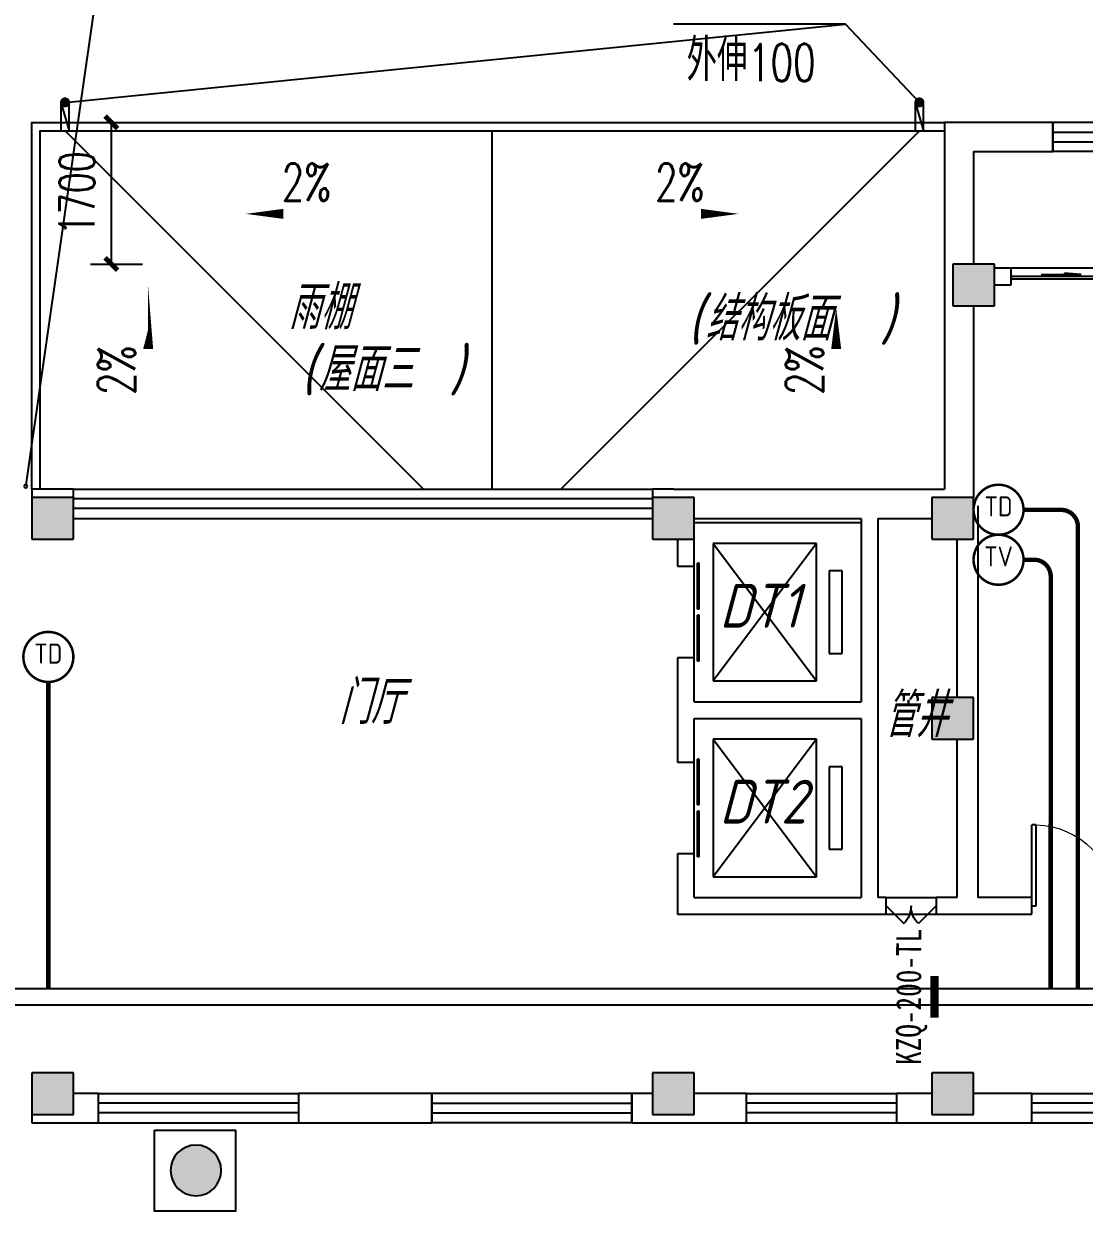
# Model space of a CAD drawing. Extents: x 0 to 2972856, y -1269770 to 0.
# Drawn here: x 2723361 to 2736084, y -1025618 to -1011373 of the extents above; entities that cross this region are included whole.
import ezdxf
from ezdxf.enums import TextEntityAlignment as Align

# ---------------------------------------------------------------- set-up
doc = ezdxf.new("R2010")
doc.units = 0
doc.header["$LTSCALE"] = 1000
doc.header["$PDSIZE"] = 50
for name, color, linetype in [('1-建筑底图', 8, 'Continuous'), ('CABLETRAY_PDS', 4, 'Continuous'), ('EQUIP-通讯', 3, 'Continuous'), ('WIRE-综合布线', 4, 'Continuous'), ('抗震支吊架', 2, 'Continuous'), ('防火分区', 255, 'Continuous')]:
    doc.layers.add(name, color=color, linetype=linetype)
doc.styles.add('_TCH_DIM', font='SIMPLEX', dxfattribs={"bigfont": 'GBCBIG'})
doc.styles.add('_TEL_ATTDEF', font='GBENOR', dxfattribs={"width": 0.8, "height": 3, "bigfont": 'GBCBIG'})
doc.styles.add('_TEL_DIM', font='SIMPLEX', dxfattribs={"width": 0.8, "height": 3.5, "bigfont": 'HZTXT'})
doc.styles.add('A_DIM_T3', font='SIMPLEX', dxfattribs={"width": 0.7, "bigfont": 'HZ'})
doc.styles.add('kzcad', font='', dxfattribs={"width": 0.8})
doc.styles.get("Standard").update_dxf_attribs({"font": 'gbeitc.shx', "bigfont": 'gbcbig.shx'})
doc.styles.get('kzcad').set_extended_font_data('SimSun')
doc.linetypes.add('JIEDI', pattern='A,1.25,-0.25,0.25,-0.25,0.625,["/",Standard,S=0.6,R=0,X=0,Y=-0.3],0.625,-0.25,0.25,-0.25', length=4)
doc.dimstyles.new('_TCH_ARCH&&150', dxfattribs={"dimtxt": 420, "dimasz": 150, "dimexe": 375, "dimexo": 450, "dimgap": 202.5, "dimtad": 1, "dimdec": 0, "dimzin": 0, "dimdsep": 46, "dimtxsty": 'A_DIM_T3', "dimblk": 'ARCHTICK', "dimcen": 0.09, "dimclrt": 7, "dimazin": 2, "dimtfac": 1, "dimtdec": 0, "dimtix": 1, "dimtmove": 2, "dimatfit": 3, "dimfxl": 150, "dimtolj": 1, "dimtzin": 0, "dimarcsym": 0})

# ---------------------------------------------------------------- blocks, each defined once
blk = doc.blocks.new('$equip$00003204')
at = {"const_width": 0.05}
blk.add_lwpolyline([(0, 0.5, -1), (0, -0.5, -1), (0, 0.5, 0.02188399138537169)], format="xyb", dxfattribs=at)
blk.add_circle((0, 0), 0.5)
for p in [(0, 0.5), (-0.5, 0), (0.5, 0), (0, -0.5)]:
    blk.add_point(p)
at = {"color": 7, "style": '_TEL_ATTDEF'}
blk.add_attdef('$TEXT$', text='', height=0.4, dxfattribs=at).set_placement((0, 0), align=Align.MIDDLE_CENTER)
at = {"color": 7, "style": '_TEL_DIM', "flags": 1}
for tag in ['REMARK', 'A']:
    blk.add_attdef(tag, text='', height=2e-05, dxfattribs=at).set_placement((0, 0), align=Align.MIDDLE_CENTER)
blk = doc.blocks.new('$equip$00003209')
at = {"const_width": 0.05}
blk.add_lwpolyline([(0, 0.5, -1), (0, -0.5, -1), (0, 0.5, 0.02188399138537169)], format="xyb", dxfattribs=at)
blk.add_circle((0, 0), 0.5)
for p in [(0, 0.5), (-0.5, 0), (0.5, 0), (0, -0.5)]:
    blk.add_point(p)
at = {"color": 7, "style": '_TEL_ATTDEF'}
blk.add_attdef('$TEXT$', text='', height=0.4, dxfattribs=at).set_placement((0, 0), align=Align.MIDDLE_CENTER)
at = {"color": 7, "style": '_TEL_DIM', "flags": 1}
for tag in ['REMARK', 'A']:
    blk.add_attdef(tag, text='', height=2e-05, dxfattribs=at).set_placement((0, 0), align=Align.MIDDLE_CENTER)
blk = doc.blocks.new('A$C2CDD3BEF')
at = {"layer": '防火分区'}
h = blk.add_hatch(color=6, dxfattribs=at)
h.dxf.hatch_style = 1
edge = h.paths.add_edge_path()
edge.add_arc((460.1206844476983, 446.4438558759866), 282.1863435544074, 0, 360)
at = {"layer": '防火分区', "color": 6}
blk.add_lwpolyline([(-0.002592452801764011, -0.004028869676403701), (899.9974075471982, -0.004028869676403701), (899.9974075471982, 899.9959711303236), (-0.002592452801764011, 899.9959711303236)], close=True, dxfattribs=at)
blk.add_circle((460.1206844476983, 446.4438558759866), 282.1863435544074, dxfattribs=at)
blk = doc.blocks.new('_ArchTick')
at = {"color": 0, "linetype": 'ByBlock', "const_width": 0.4}
blk.add_lwpolyline([(-0.5, -0.5), (0.5, 0.5)], dxfattribs=at)
blk = doc.blocks.new('*D720')
at = {"layer": '1-建筑底图', "color": 0, "lineweight": -2, "transparency": 16777216}
for p, q in [((48705.95872042328, 77399.99999986519), (49331.01972499071, 77399.99999986519)), ((48956.01972499071, 75699.99999998126), (48956.01972499071, 77399.99999986519)), ((48705.95872042235, 75699.99999998126), (49331.01972499071, 75699.99999998126))]:
    blk.add_line(p, q, dxfattribs=at)
at = {"layer": 'Defpoints', "color": 0, "transparency": 16777216}
for p in [(48255.95872042328, 77399.99999986519), (48956.01972499071, 77399.99999986519), (48255.95872042235, 75699.99999998126)]:
    blk.add_point(p, dxfattribs=at)
at = {"layer": '1-建筑底图', "color": 0, "lineweight": -2, "transparency": 16777216, "xscale": 150, "yscale": 150, "zscale": 150}
for p, rotation in [((48956.01972499071, 77399.99999986519), 90), ((48956.01972499071, 75699.99999998126), 270)]:
    blk.add_blockref('_ArchTick', p, dxfattribs=dict(at, rotation=rotation))
at = {"layer": '1-建筑底图', "color": 7, "transparency": 16777216, "insert": (48543.5197249907, 76549.99999992324), "char_height": 420, "attachment_point": 5, "rotation": 90, "style": 'A_DIM_T3'}
blk.add_mtext('\\A1;1700', dxfattribs=at)
blk = doc.blocks.new('$WINLIB2D$00000001')
at = {"color": 0}
for points in [[(-0.4999999999999964, 0.5000000000000142), (-0.4999999999999964, -0.4999999999999858)], [(-0.4999999999999964, 0.5000000000000142), (0.5000000000000036, 0.5000000000000142)], [(0.5000000000000036, -0.4999999999999858), (0.5000000000000036, 0.5000000000000142)], [(0.5000000000000036, 0.1666666666666714), (-0.4999999999999964, 0.1666666666666714)], [(0.5000000000000036, -0.1666666666666572), (-0.4999999999999964, -0.1666666666666572)], [(-0.4999999999999964, -0.4999999999999858), (0.5000000000000036, -0.4999999999999858)]]:
    blk.add_lwpolyline(points, dxfattribs=at)
blk = doc.blocks.new('$DorLib2D$00000131')
at = {"color": 0, "linetype": 'Continuous'}
for p, q in [((0.1499999999996362, 0.125), (0.231949047280068, 0.1972603196398666)), ((0.231949047280068, 0.1972603196398666), (0.231949047280068, 0.125)), ((-0.5, 0.125), (-0.5, 0)), ((0.01924398772280256, 0.125), (-0.5, 0.125)), ((0.01924398772280256, 0), (0.01924398772280256, 0.125)), ((0.3500000000003638, 0.125), (0.1499999999996362, 0.125)), ((-0.5, 0), (0.01924398772280256, 0)), ((-0.02399022376448556, 0), (0.5, 0)), ((-0.02399022376448556, -0.125), (-0.02399022376448556, 0)), ((0.5, 0), (0.5, -0.125)), ((-0.3500000000003638, -0.125), (-0.1499999999996362, -0.125)), ((-0.231949047280068, -0.1972603196398666), (-0.231949047280068, -0.125)), ((-0.1499999999996362, -0.125), (-0.231949047280068, -0.1972603196398666)), ((0.5, -0.125), (-0.02399022376448556, -0.125))]:
    blk.add_line(p, q, dxfattribs=at)
blk = doc.blocks.new('$DorLib2D$00000116')
at = {"color": 0}
for p, q in [((-0.4999999999999929, 7.105427357601002e-15), (-0.146446609406766, 0.353553390593234)), ((0.5000000000000071, 7.105427357601002e-15), (0.1464466094067731, 0.353553390593234))]:
    blk.add_line(p, q, dxfattribs=at)
for centre, radius, start, end in [((-0.4999999999984652, 4.831690603168681e-13), 0.4999999999984674, 0, 45), ((0.4999999999977511, 9.059419880941277e-13), 0.4999999999976598, 135, 180)]:
    blk.add_arc(centre, radius, start, end, dxfattribs=at)
blk = doc.blocks.new('$DORLIB2D$00000127')
at = {"color": 0}
for points in [[(-0.5333333333328483, 0.7948983154366971), (-0.5333333333328483, 0.690405644187237)], [(-0.03333333333284827, 0.7948983154366971), (-0.5333333333328483, 0.7948983154366971)], [(-0.03333333333284827, 0.7948983154366971), (-0.03333333333284827, 0.690405644187237)], [(0.5333333333328483, 0.7948983154366971), (0.03333333333284827, 0.7948983154366971)], [(0.03333333333284827, 0.7948983154366971), (0.03333333333284827, 0.690405644187237)], [(0.5333333333328483, 0.7948983154366971), (0.5333333333328483, 0.690405644187237)], [(-0.03333333333284827, 0.690405644187237), (-0.5333333333328483, 0.690405644187237)], [(0.5333333333328483, 0.690405644187237), (0.03333333333284827, 0.690405644187237)], [(0.5, 0.4999999999999858), (-0.5, 0.4999999999999858)]]:
    blk.add_lwpolyline(points, dxfattribs=at)
blk = doc.blocks.new('$DorLib2D$00000001')
for p, q in [((0.45, 0.9750000000000001), (0.5000000000000002, 0.9750000000000001)), ((0.45, 0), (0.45, 0.9750000000000001)), ((0.5, 0), (0.5, 0.9750000000000001)), ((0.5, 0), (0.45, 0))]:
    blk.add_line(p, q)
at = {"lineweight": 13}
blk.add_arc((0.475, 0), 0.975, 91.4692835813538, 180, dxfattribs=at)
blk = doc.blocks.new('1-二层建筑底图')
at = {"layer": '1-建筑底图'}
for points in [[(59049.99999999953, 75699.99999998114), (59049.99999999953, 75199.99999998114), (59549.99999999953, 75199.99999998114), (59549.99999999953, 75699.99999998114)], [(47999.99999999814, 72899.99999997579), (47999.99999999814, 72399.99999997579), (48499.99999999814, 72399.99999997579), (48499.99999999814, 72899.99999997579)], [(55449.99999999953, 72899.99999997579), (55449.99999999953, 72399.99999997579), (55949.99999999953, 72399.99999997579), (55949.99999999953, 72899.99999997579)], [(58799.99999999953, 72899.99999997579), (58799.99999999953, 72399.99999997579), (59299.99999999953, 72399.99999997579), (59299.99999999953, 72899.99999997579)], [(58799.99999999953, 70499.99999997625), (58799.99999999953, 69999.99999997625), (59299.99999999953, 69999.99999997625), (59299.99999999953, 70499.99999997625)], [(47999.99999999814, 65999.99999998114), (47999.99999999814, 65499.99999998114), (48499.99999999814, 65499.99999998114), (48499.99999999814, 65999.99999998114)], [(55449.99999999953, 65999.99999998114), (55449.99999999953, 65499.99999998114), (55949.99999999953, 65499.99999998114), (55949.99999999953, 65999.99999998114)], [(58799.99999999953, 65999.99999998114), (58799.99999999953, 65499.99999998114), (59299.99999999953, 65499.99999998114), (59299.99999999953, 65999.99999998114)]]:
    blk.add_hatch(color=256, dxfattribs=at).paths.add_polyline_path(points)
at = {"layer": '1-建筑底图', "color": 0}
blk.add_line((47932.50448881462, 73053.97139553446), (48833.71559805842, 79339.3695498954), dxfattribs=at)
at = {"layer": '1-建筑底图'}
for p, q in [((48400.00677681388, 77639.9999997979), (57764.49806877878, 78576.99006068974)), ((57764.49806877878, 78576.99006068974), (55700.00339739304, 78576.99006068974)), ((58650.00702336337, 77639.99999979301), (57764.49806877878, 78576.99006068974)), ((60249.99999999581, 77399.99999997369), (58950.00000002747, 77399.99999997648)), ((58950.00000002747, 77399.99999997648), (58950.00000002515, 75449.99999998114)), ((60249.99999999581, 77049.99999997823), (60249.99999999581, 77399.99999997369)), ((52699.99999997905, 72999.9999999787), (48400.0000000922, 77299.99999986531)), ((54350.00000016158, 72999.9999999787), (58650.00000004843, 77299.99999986531)), ((59300.00000001909, 77049.99999997835), (60249.99999999581, 77049.99999997823)), ((59300.00000001909, 77049.99999997835), (59300.00000001863, 75699.99999996857)), ((59049.99999999953, 75699.99999998114), (59049.99999999953, 75199.99999998114)), ((59549.99999999953, 75699.99999998114), (59049.99999999953, 75699.99999998114)), ((59549.99999999953, 75199.99999998114), (59549.99999999953, 75699.99999998114)), ((59749.99999998184, 75649.99999997765), (59549.99999999348, 75649.99999996799)), ((59749.99999998184, 75449.99999997753), (59749.99999998184, 75649.99999997765)), ((62149.99999999022, 75649.999999978), (59749.99999999022, 75649.999999978)), ((58950.00000002515, 75449.99999998114), (58950.00000002515, 72999.99999997613)), ((59549.99999999348, 75449.99999998114), (59749.99999998184, 75449.99999997753)), ((59049.99999999953, 75199.99999998114), (59549.99999999953, 75199.99999998114)), ((59300.00000002654, 75199.99999999907), (59300.00000002561, 72899.99999996857)), ((48499.99999999581, 72999.99999997928), (47999.99999999814, 72999.99999997881)), ((47999.99999999814, 72999.99999997881), (47999.99999998463, 72899.99999999907)), ((48499.9999999837, 72899.99999999907), (48499.99999999581, 72999.99999997928)), ((55699.99999999953, 72999.9999999787), (55449.99999999581, 72999.99999997916)), ((55449.99999999581, 72999.99999997916), (55450.00000002841, 72899.99999996857)), ((55699.99999999953, 72999.9999999787), (58049.99999999022, 72999.99999997858)), ((58049.99999999022, 72999.99999997858), (58950.00000002515, 72999.99999997613)), ((47999.99999999814, 72899.99999997579), (47999.99999999814, 72399.99999997579)), ((48499.99999999814, 72899.99999997579), (47999.99999999814, 72899.99999997579)), ((48499.99999999814, 72399.99999997579), (48499.99999999814, 72899.99999997579)), ((55449.99999999953, 72899.99999997579), (55449.99999999953, 72399.99999997579)), ((55949.99999999953, 72899.99999997579), (55449.99999999953, 72899.99999997579)), ((55949.99999999953, 72399.99999997579), (55949.99999999953, 72899.99999997579)), ((58799.99999999953, 72899.99999997579), (58799.99999999953, 72399.99999997579)), ((59299.99999999953, 72899.99999997579), (58799.99999999953, 72899.99999997579)), ((59299.99999999953, 72399.99999997579), (59299.99999999953, 72899.99999997579)), ((59350, 72799.99999997858), (59350, 70249.99999997637)), ((55950.00000003213, 72649.99999997683), (57949.99999999022, 72649.99999997683)), ((55949.99999999953, 72599.99999997718), (57949.99999998463, 72599.99999997718)), ((57949.99999999022, 72649.99999997683), (57949.99999998976, 70449.99999997625)), ((58149.99999998929, 72649.99999997334), (58800.00000002375, 72649.9999999674)), ((58149.99999998929, 72649.99999997334), (58149.99999999069, 70349.99999997276)), ((47999.99999999814, 72399.99999997579), (48499.99999999814, 72399.99999997579)), ((55449.99999999953, 72399.99999997579), (55949.99999999953, 72399.99999997579)), ((55750.0000000135, 72399.99999996857), (55750.00000002608, 72074.99999998382)), ((55950.00000002747, 72074.99999998382), (55950.0000000163, 72399.99999996857)), ((58799.99999999953, 72399.99999997579), (59299.99999999953, 72399.99999997579)), ((59099.99999999627, 72399.99999999907), (59099.99999999348, 70499.99999996857)), ((56174.99999999488, 72349.99999998091), (57414.99999999534, 70699.99999996834)), ((57414.99999999534, 72349.99999998091), (56174.99999999488, 70699.99999996834)), ((56174.99999999488, 72349.99999998091), (56174.99999999488, 70699.99999996834)), ((57414.99999999534, 72349.99999998091), (56174.99999999488, 72349.99999998091)), ((57414.99999999534, 70699.99999996834), (57414.99999999534, 72349.99999998091)), ((55750.00000002608, 72074.99999998382), (55950.00000002747, 72074.99999998382)), ((57569.99999999581, 72019.99999997835), (57569.99999999581, 71029.9999999709)), ((57724.99999998184, 72019.99999997835), (57569.99999999581, 72019.99999997835)), ((57724.99999998184, 71029.9999999709), (57724.99999998184, 72019.99999997835)), ((55950.00000002747, 70974.99999996473), (55750.00000002608, 70974.99999996473)), ((55750.00000002608, 70974.99999996473), (55750.00000002841, 70349.99999997276)), ((55950.00000003213, 70449.99999997625), (55950.00000002747, 70974.99999996473)), ((57569.99999999581, 71029.9999999709), (57724.99999998184, 71029.9999999709)), ((56174.99999999488, 70699.99999996834), (57414.99999999534, 70699.99999996834)), ((55950.00000003213, 70449.99999997625), (57949.99999998976, 70449.99999997625)), ((58799.99999999953, 70499.99999997625), (58799.99999999953, 69999.99999997625)), ((59299.99999999953, 70499.99999997625), (58799.99999999953, 70499.99999997625)), ((59299.99999999953, 69999.99999997625), (59299.99999999953, 70499.99999997625)), ((55750.00000002841, 70349.99999997276), (55750.00000002747, 69724.99999996473)), ((55950.00000002654, 69724.99999996473), (55950.00000002747, 70249.99999997288)), ((55950.00000002747, 70249.99999997288), (57949.99999998696, 70249.99999997288)), ((57949.99999998696, 70249.99999997288), (57949.99999998696, 68099.99999997695)), ((58149.99999999069, 70349.99999997276), (58149.99999998743, 68099.99999998405)), ((59350, 70249.99999997637), (59349.99999999814, 68099.99999997206)), ((56175.00000003213, 69999.9999999674), (57415.00000000419, 68349.99999996694)), ((57415.00000000419, 69999.9999999674), (56175.00000003213, 68349.99999996694)), ((56175.00000003213, 69999.9999999674), (56175.00000003213, 68349.99999996694)), ((57415.00000000419, 69999.9999999674), (56175.00000003213, 69999.9999999674)), ((57415.00000000419, 68349.99999996694), (57415.00000000419, 69999.9999999674)), ((58799.99999999953, 69999.99999997625), (59299.99999999953, 69999.99999997625)), ((59100.00000000326, 69999.99999996857), (59100.00000000466, 68099.99999998405)), ((55750.00000002747, 69724.99999996473), (55950.00000002654, 69724.99999996473)), ((57570.00000000466, 69669.99999997648), (57570.00000000466, 68679.99999997311)), ((57724.99999999022, 69669.99999997648), (57570.00000000466, 69669.99999997648)), ((57724.99999999022, 68679.99999997311), (57724.99999999022, 69669.99999997648)), ((57570.00000000466, 68679.99999997311), (57724.99999999022, 68679.99999997311)), ((55950.00000002654, 68624.99999996473), (55750.0000000298, 68624.99999996473)), ((55750.0000000298, 68624.99999996473), (55750.00000003353, 67899.99999998056)), ((55950.00000002747, 68099.99999997695), (55950.00000002654, 68624.99999996473)), ((56175.00000003213, 68349.99999996694), (57415.00000000419, 68349.99999996694)), ((55950.00000002747, 68099.99999997695), (57949.99999998696, 68099.99999997695)), ((58250.0000000014, 68099.99999999488), (58149.99999998743, 68099.99999998405)), ((58250.0000000014, 67899.99999998568), (58250.0000000014, 68099.99999999488)), ((58250.00000000792, 68099.9999999787), (58850.00000000792, 68099.9999999787)), ((59100.00000000466, 68099.99999998405), (58850.0000000014, 68099.99999999488)), ((58850.0000000014, 68099.99999999488), (58850.00000000093, 67899.99999998568)), ((60000.00000002002, 68099.99999997613), (59349.99999999814, 68099.99999997206)), ((60000.00000002002, 67899.9999999816), (60000.00000002002, 68099.99999997613)), ((55750.00000003353, 67899.99999998056), (58049.99999999115, 67899.9999999787)), ((58049.99999999115, 67899.9999999787), (58250.0000000014, 67899.99999998568)), ((58250.00000000792, 67899.9999999787), (58850.00000000792, 67899.9999999787)), ((58850.00000000093, 67899.99999998568), (59200.00000000047, 67899.9999999787)), ((59199.99999999953, 67899.999999978), (60000.00000002002, 67899.9999999816)), ((47999.99999999814, 65999.99999998114), (47999.99999999814, 65499.99999998114)), ((48499.99999999814, 65999.99999998114), (47999.99999999814, 65999.99999998114)), ((48499.99999999814, 65499.99999998114), (48499.99999999814, 65999.99999998114)), ((55449.99999999953, 65999.99999998114), (55449.99999999953, 65499.99999998114)), ((55949.99999999953, 65999.99999998114), (55449.99999999953, 65999.99999998114)), ((55949.99999999953, 65499.99999998114), (55949.99999999953, 65999.99999998114)), ((58799.99999999953, 65999.99999998114), (58799.99999999953, 65499.99999998114)), ((59299.99999999953, 65999.99999998114), (58799.99999999953, 65999.99999998114)), ((59299.99999999953, 65499.99999998114), (59299.99999999953, 65999.99999998114)), ((48800.000000061, 65749.99999997742), (48499.99999999302, 65749.99999996484)), ((48800.000000061, 65399.99999997951), (48800.000000061, 65749.99999997742)), ((52800.00000007218, 65749.999999978), (51200.00000007218, 65749.99999997776)), ((51200.00000007218, 65749.99999997776), (51200.00000007218, 65399.99999997974)), ((52800.00000007218, 65399.99999997998), (52800.00000007218, 65749.999999978)), ((55449.99999999348, 65749.9999999922), (55200.000000061, 65749.99999997835)), ((55200.000000061, 65749.99999997835), (55200.000000061, 65399.99999998044)), ((56574.99999999581, 65749.99999998242), (55949.99999999348, 65749.99999998696)), ((56574.99999999581, 65399.99999997788), (56574.99999999581, 65749.99999998242)), ((58800.00000002375, 65749.99999999546), (58374.99999999581, 65749.99999998265)), ((58374.99999999581, 65749.99999998265), (58374.99999999581, 65399.99999997811)), ((59999.99999999581, 65749.99999998021), (59299.99999999395, 65749.99999998347)), ((59999.99999999581, 65399.99999998021), (59999.99999999581, 65749.99999998021)), ((47999.99999998463, 65499.99999996857), (47999.99999999814, 65399.9999999787)), ((47999.99999999814, 65499.99999998114), (48499.99999999814, 65499.99999998114)), ((47999.99999999814, 65399.9999999787), (48800.000000061, 65399.99999997951)), ((51200.00000007218, 65399.99999997974), (52800.00000007218, 65399.99999997998)), ((55200.000000061, 65399.99999998044), (55699.99999999953, 65399.99999997974)), ((55449.99999999953, 65499.99999998114), (55949.99999999953, 65499.99999998114)), ((55699.99999999953, 65399.99999997974), (56574.99999999581, 65399.99999997788)), ((58374.99999999581, 65399.99999997811), (59049.99999999953, 65399.99999998021)), ((58799.99999999953, 65499.99999998114), (59299.99999999953, 65499.99999998114)), ((59049.99999999953, 65399.99999998021), (59999.99999999581, 65399.99999998021))]:
    blk.add_line(p, q, dxfattribs=at)
at = {"layer": '1-建筑底图', "const_width": 60}
for points in [[(48370.1558318804, 77637.0131809907, 1), (48429.8577217469, 77642.98681860522, 1)], [(58670.61278680386, 77618.19627274864, 1), (58629.40125992289, 77661.80372683739, 1)]]:
    blk.add_lwpolyline(points, format="xyb", close=True, dxfattribs=at)
at = {"layer": '1-建筑底图'}
for points in [[(48350.00677682413, 77640.00103263836), (48350.0018191901, 77400.00103268959), (48349.99975350918, 77300.00103271077), (48449.99975348776, 77299.99896702985), (48450.00677680271, 77639.99896695768), (48350.00677682413, 77640.00103263836), (48449.99975348776, 77299.99896702985)], [(58600.00702337408, 77640.00103263336), (58600.00206574006, 77400.00103268458), (58600.00000005914, 77300.00103270577), (58700.00000003772, 77299.99896702485), (58700.00702335266, 77639.99896695267), (58600.00702337408, 77640.00103263336), (58700.00000003772, 77299.99896702485)], [(47999.99999999953, 72999.99999997881), (48000.00000009174, 77399.99999986542), (58950.00000004796, 77399.99999986007)], [(48100.00000011688, 72999.99999997905), (48100.0000000922, 77299.99999986531), (58950.00000004796, 77299.99999986007)], [(53525.00000007031, 72999.99999997881), (53525.00000007031, 77299.99999986263)]]:
    blk.add_lwpolyline(points, dxfattribs=at)
for points in [[(52000.92494808417, 76302.49151437543, 0, 0, 0), (50569.82464299491, 76302.49151437264, 0, 120, 0), (51019.82464299491, 76302.49151437264, 0, 0, 0)], [(55049.07505205646, 76302.49151437543, 0, 0, 0), (56480.17535714572, 76302.49151437264, 0, 120, 0), (56030.17535714572, 76302.49151437357, 0, 0, 0)], [(49397.50848558312, 73699.07505187229, 0, 0, 0), (49397.50848558499, 75130.17535696132, 0, 120, 0), (49397.50848558405, 74680.17535696132, 0, 0, 0)], [(57652.49151455751, 73699.07505187229, 0, 0, 0), (57652.49151455564, 75130.17535696132, 0, 120, 0), (57652.49151455658, 74680.17535696132, 0, 0, 0)]]:
    blk.add_lwpolyline(points, format="xyseb", dxfattribs=at)
at = {"layer": '1-建筑底图', "color": 0}
blk.add_lwpolyline([(47949.66588471131, 73034.1738621844, 1), (47909.66588471131, 73034.1738621844, 1)], format="xyb", close=True, dxfattribs=at)
at = {"layer": '1-建筑底图'}
for name, p, xscale, yscale, zscale, rotation in [('$WINLIB2D$00000001', (61249.99999999488, 77224.999999978), 2000, 350, 2000, 180), ('$DorLib2D$00000131', (60949.99999999022, 75549.999999978), 2400, -200, 2400, 180), ('$WINLIB2D$00000001', (51974.99999999767, 72824.99999997881), 6950.000000001397, -350, 6950.000000001397, 359.9999999999991), ('$DORLIB2D$00000127', (55850.00000002841, 71524.99999997462), 1100, 200, 1100, 270), ('$DORLIB2D$00000127', (55850.00000002841, 69174.99999996717), 1100, 200, 1100, 270), ('A$C2CDD3BEF', (49473.33682927676, 65309.81443017698), -1.08, 1.08, 1.08, 180)]:
    blk.add_blockref(name, p, dxfattribs=dict(at, xscale=xscale, yscale=yscale, zscale=zscale, rotation=rotation))
for name, p, xscale, yscale, zscale in [('$DorLib2D$00000001', (60500.00000001397, 67999.999999978), -1000, 1000, -1000), ('$DorLib2D$00000116', (58550.00000000792, 67999.9999999787), 600, -600, 200), ('$WINLIB2D$00000001', (50000.00000006938, 65574.99999997905), 2400, -350, 2400), ('$WINLIB2D$00000001', (54000.00000006752, 65574.99999997951), -2400, -350, -2400), ('$WINLIB2D$00000001', (57474.99999999488, 65574.99999997998), 1800, -350, 1800), ('$WINLIB2D$00000001', (61200.0000000014, 65574.99999998044), 2400, -350, 2400)]:
    blk.add_blockref(name, p, dxfattribs=dict(at, xscale=xscale, yscale=yscale, zscale=zscale))
at = {"layer": '1-建筑底图', "color": 7, "style": '_TCH_DIM'}
blk.add_text('外伸', height=506.3829787234042, dxfattribs=at).set_placement((55857.50339739304, 77894.49006068974))
at = {"layer": '1-建筑底图', "color": 7, "style": '_TCH_DIM', "width": 0.7058823529411765}
for s, p in [('100', (56594.73743994627, 77894.49006068974)), ('2%', (51000.37479553977, 76459.99151437345)), ('2%', (55479.62520460086, 76459.99151437404))]:
    blk.add_text(s, height=446.25, dxfattribs=at).set_placement(p)
at = {"layer": '1-建筑底图'}
for s, height, p in [('雨棚', 525, (51076.80006660754, 74918.68803840573)), ('(', 525, (51228.22720564948, 74176.45302470075)), ('屋面三', 525, (51438.22720564948, 74176.45302470075)), (')', 525, (53013.22720564948, 74176.45302470075)), ('DT1', 525, (56251.03824181948, 71338.91070479667)), ('门厅', 525, (51683.43614383601, 70182.3581721962)), ('管井', 524.9999999999993, (58219.95881477417, 70028.0673729881)), ('DT2', 525, (56251.03824181948, 68988.91070479527))]:
    blk.add_text(s, height=height, dxfattribs=at).set_placement(p)
at = {"layer": '1-建筑底图', "color": 7}
for s, p in [('(', (55869.57757752808, 74784.02689379721)), ('结构板面', (56079.57757752808, 74784.02689379721)), (')', (58179.57757752808, 74784.02689379721))]:
    blk.add_text(s, height=525, dxfattribs=at).set_placement(p)
at = {"layer": '1-建筑底图', "color": 7, "style": '_TCH_DIM', "width": 0.7058823529411765}
for rotation, p in [(89.99999999992544, (49240.00848558312, 74129.62520441716)), (90.00000000007456, (57494.99151455751, 74129.62520441669))]:
    blk.add_text('2%', height=446.25, rotation=rotation, dxfattribs=at).set_placement(p)
at = {"layer": '1-建筑底图'}
dim = blk.add_aligned_dim(p1=(48255.95872042235, 75699.99999998126), p2=(48255.95872042328, 77399.99999986519), distance=-700.0610045674257, dimstyle='_TCH_ARCH&&150', dxfattribs=at)
dim.commit()
dim.dimension.update_dxf_attribs({"geometry": '*D720', "text_midpoint": (48543.5197249907, 76549.99999992324)})

msp = doc.modelspace()

# ---------------------------------------------------------------- linework, layer by layer
at = {"layer": 'CABLETRAY_PDS', "linetype": 'ByBlock'}
for p, q in [((2684618.963082035, -1022946.628068902), (2771299.758599993, -1022946.628068902)), ((2771299.758599993, -1023146.628068902), (2684618.963082035, -1023146.628068902))]:
    msp.add_line(p, q, dxfattribs=at)
at = {"layer": 'WIRE-综合布线', "linetype": 'Continuous', "const_width": 52.5}
for points in [[(2735355.858060227, -1017204.635906553), (2735808.052658527, -1017204.635906553, -0.414213562373095), (2736008.052658527, -1017404.635906553), (2736007.261330434, -1022946.628068902)], [(2735355.866316211, -1017802.410255471), (2735482.135745621, -1017802.410255471, -0.414213562373095), (2735682.135745621, -1018002.410255471), (2735681.344417528, -1022946.628068902)]]:
    msp.add_lwpolyline(points, format="xyb", dxfattribs=at)
msp.add_lwpolyline([(2723655.866322207, -1022946.628068902), (2723655.866322207, -1019268.406703948)], dxfattribs=at)
at = {"layer": '抗震支吊架', "color": 2, "const_width": 100}
msp.add_lwpolyline([(2734286.566218344, -1023296.628068902), (2734286.566218344, -1022796.628068902)], dxfattribs=at)

# ---------------------------------------------------------------- block references
at = {"layer": '1-建筑底图', "linetype": 'ByBlock'}
msp.add_blockref('1-二层建筑底图', (2675455.866316226, -1089955.74449263), dxfattribs=at)
msp.add_blockref('1-二层建筑底图', (2675455.866316226, -1089955.74449263), dxfattribs=at)
at = {"layer": 'EQUIP-通讯', "linetype": 'JIEDI'}
ref = msp.add_blockref('$equip$00003209', (2735055.866316211, -1017202.410255471), dxfattribs=dict(at, xscale=-600, yscale=600, zscale=600, rotation=180))
ref.add_attrib('$TEXT$', 'TD', dxfattribs={"layer": '0', "color": 7, "height": 240, "style": '_TEL_ATTDEF'}).set_placement((2735055.866316211, -1017162.410255471), align=Align.MIDDLE_CENTER)
ref = msp.add_blockref('$equip$00003204', (2735055.866316211, -1017802.410255471), dxfattribs=dict(at, xscale=-600, yscale=600, zscale=600, rotation=180))
ref.add_attrib('$TEXT$', 'TV', dxfattribs={"layer": '0', "color": 7, "height": 240, "style": '_TEL_ATTDEF'}).set_placement((2735055.866316211, -1017762.410255471), align=Align.MIDDLE_CENTER)
ref = msp.add_blockref('$equip$00003209', (2723655.866322207, -1018968.406703948), dxfattribs=dict(at, xscale=600, yscale=600, zscale=600, rotation=180))
ref.add_attrib('$TEXT$', 'TD', dxfattribs={"layer": '0', "color": 7, "height": 240, "style": '_TEL_ATTDEF'}).set_placement((2723655.866322208, -1018928.406703948), align=Align.MIDDLE_CENTER)

# ---------------------------------------------------------------- texts
at = {"layer": '抗震支吊架', "color": 2, "style": 'kzcad', "width": 0.8}
msp.add_text('KZQ-200-TL', height=300, rotation=89.88538766144165, dxfattribs=at).set_placement((2734126.566218344, -1023046.628068902), align=Align.CENTER)

doc.saveas('drawing.dxf')
